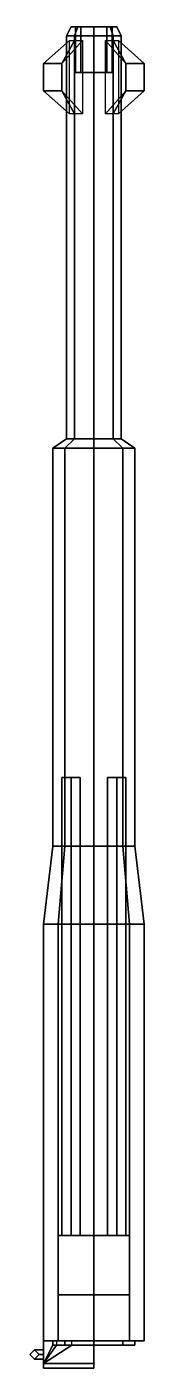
# Model space of a CAD drawing. Extents: x -0.14 to 0.11, y -1.06 to 1.87.
import ezdxf

# ---------------------------------------------------------------- set-up
doc = ezdxf.new("R2010")
doc.units = 0
doc.layers.add('GUN', color=1, linetype='CONTINUOUS')

msp = doc.modelspace()

# ---------------------------------------------------------------- linework, layer by layer
at = {"layer": 'GUN'}
for points in [[(-0.0424, 1.85, -0.0424), (-0.06, 1.85), (-0.05, 1.87), (-0.0354, 1.87, -0.0354)], [(-0.06, 1.85), (-0.0424, 1.85, 0.0424), (-0.0354, 1.87, 0.0354), (-0.05, 1.87)], [(-0.0424, 1.85, 0.0424), (-0.06, 1.85), (-0.06, 0.97), (-0.0424, 0.97, 0.0424)], [(-0.06, 1.85), (-0.0424, 1.85, -0.0424), (-0.0424, 0.97, -0.0424), (-0.06, 0.97)], [(-0.05, 1.87), (-0.0354, 1.87, 0.0354), (-0.0283, 1.87, 0.0283), (-0.04, 1.87)], [(-0.0354, 1.87, -0.0354), (-0.05, 1.87), (-0.04, 1.87), (-0.0283, 1.87, -0.0283)], [(0, 1.85, -0.06), (-0.0424, 1.85, -0.0424), (-0.0354, 1.87, -0.0354), (0, 1.87, -0.05)], [(-0.0424, 1.85, 0.0424), (0, 1.85, 0.06), (0, 1.87, 0.05), (-0.0354, 1.87, 0.0354)], [(0, 1.85, 0.06), (-0.0424, 1.85, 0.0424), (-0.0424, 0.97, 0.0424), (0, 0.97, 0.06)], [(-0.0424, 1.85, -0.0424), (0, 1.85, -0.06), (0, 0.97, -0.06), (-0.0424, 0.97, -0.0424)], [(-0.04, 1.87), (-0.0283, 1.87, 0.0283), (-0.0283, 1.77, 0.0283), (-0.04, 1.77)], [(-0.0283, 1.87, -0.0283), (-0.04, 1.87), (-0.04, 1.77), (-0.0283, 1.77, -0.0283)], [(0, 1.87, -0.05), (-0.0354, 1.87, -0.0354), (-0.0283, 1.87, -0.0283), (0, 1.87, -0.04)], [(-0.0354, 1.87, 0.0354), (0, 1.87, 0.05), (0, 1.87, 0.04), (-0.0283, 1.87, 0.0283)], [(-0.0283, 1.87, 0.0283), (0, 1.87, 0.04), (0, 1.77, 0.04), (-0.0283, 1.77, 0.0283)], [(0, 1.87, -0.04), (-0.0283, 1.87, -0.0283), (-0.0283, 1.77, -0.0283), (0, 1.77, -0.04)], [(0.0424, 1.85, -0.0424), (0, 1.85, -0.06), (0, 1.87, -0.05), (0.0354, 1.87, -0.0354)], [(0, 1.85, 0.06), (0.0424, 1.85, 0.0424), (0.0354, 1.87, 0.0354), (0, 1.87, 0.05)], [(0, 1.87, 0.04), (0.0283, 1.87, 0.0283), (0.0283, 1.77, 0.0283), (0, 1.77, 0.04)], [(0.0283, 1.87, -0.0283), (0, 1.87, -0.04), (0, 1.77, -0.04), (0.0283, 1.77, -0.0283)], [(0.0354, 1.87, -0.0354), (0, 1.87, -0.05), (0, 1.87, -0.04), (0.0283, 1.87, -0.0283)], [(0, 1.87, 0.05), (0.0354, 1.87, 0.0354), (0.0283, 1.87, 0.0283), (0, 1.87, 0.04)], [(0.0424, 1.85, 0.0424), (0, 1.85, 0.06), (0, 0.97, 0.06), (0.0424, 0.97, 0.0424)], [(0, 1.85, -0.06), (0.0424, 1.85, -0.0424), (0.0424, 0.97, -0.0424), (0, 0.97, -0.06)], [(0.0283, 1.87, 0.0283), (0.04, 1.87), (0.04, 1.77), (0.0283, 1.77, 0.0283)], [(0.04, 1.87), (0.0283, 1.87, -0.0283), (0.0283, 1.77, -0.0283), (0.04, 1.77)], [(0.05, 1.87), (0.0354, 1.87, -0.0354), (0.0283, 1.87, -0.0283), (0.04, 1.87)], [(0.0354, 1.87, 0.0354), (0.05, 1.87), (0.04, 1.87), (0.0283, 1.87, 0.0283)], [(0.06, 1.85), (0.0424, 1.85, -0.0424), (0.0354, 1.87, -0.0354), (0.05, 1.87)], [(0.0424, 1.85, 0.0424), (0.06, 1.85), (0.05, 1.87), (0.0354, 1.87, 0.0354)], [(0.06, 1.85), (0.0424, 1.85, 0.0424), (0.0424, 0.97, 0.0424), (0.06, 0.97)], [(0.0424, 1.85, -0.0424), (0.06, 1.85), (0.06, 0.97), (0.0424, 0.97, -0.0424)], [(-0.0536, 1.84, -0.0154), (-0.11, 1.79, -0.1), (-0.11, 1.73, -0.1), (-0.0536, 1.68, -0.0154)], [(-0.07, 1.79, -0.12), (-0.11, 1.79, -0.1), (-0.0536, 1.84, -0.0154), (-0.0424, 1.84, -0.0424)], [(-0.0252, 1.68, -0.0496), (-0.07, 1.73, -0.12), (-0.07, 1.79, -0.12), (-0.0252, 1.84, -0.0496)], [(-0.07, 1.79, -0.12), (-0.07, 1.79, -0.12), (-0.0424, 1.84, -0.0424), (-0.0252, 1.84, -0.0496)], [(0.0252, 1.84, -0.0496), (0.07, 1.79, -0.12), (0.07, 1.73, -0.12), (0.0252, 1.68, -0.0496)], [(0.0424, 1.84, -0.0424), (0.07, 1.79, -0.12), (0.07, 1.79, -0.12), (0.0252, 1.84, -0.0496)], [(0.0536, 1.84, -0.0154), (0.11, 1.79, -0.1), (0.07, 1.79, -0.12), (0.0424, 1.84, -0.0424)], [(0.0536, 1.68, -0.0154), (0.11, 1.73, -0.1), (0.11, 1.79, -0.1), (0.0536, 1.84, -0.0154)], [(-0.07, 1.73, -0.12), (-0.11, 1.73, -0.1), (-0.11, 1.79, -0.1), (-0.07, 1.79, -0.12)], [(0.07, 1.79, -0.12), (0.11, 1.79, -0.1), (0.11, 1.73, -0.1), (0.07, 1.73, -0.12)], [(-0.0283, 1.77, 0.0283), (0, 1.77, 0.04), (0.0283, 1.77, 0.0283), (-0.04, 1.77)], [(-0.04, 1.77), (0.0283, 1.77, 0.0283), (0.04, 1.77), (-0.0283, 1.77, -0.0283)], [(-0.0283, 1.77, -0.0283), (0.04, 1.77), (0.0283, 1.77, -0.0283), (0, 1.77, -0.04)], [(-0.0536, 1.68, -0.0154), (-0.11, 1.73, -0.1), (-0.07, 1.73, -0.12), (-0.0424, 1.68, -0.0424)], [(-0.0424, 1.68, -0.0424), (-0.07, 1.73, -0.12), (-0.07, 1.73, -0.12), (-0.0252, 1.68, -0.0496)], [(0.07, 1.73, -0.12), (0.07, 1.73, -0.12), (0.0424, 1.68, -0.0424), (0.0252, 1.68, -0.0496)], [(0.07, 1.73, -0.12), (0.11, 1.73, -0.1), (0.0536, 1.68, -0.0154), (0.0424, 1.68, -0.0424)], [(-0.0636, 0.95, -0.0636), (-0.09, 0.95), (-0.06, 0.97), (-0.0424, 0.97, -0.0424)], [(-0.09, 0.95), (-0.0636, 0.95, 0.0636), (-0.0424, 0.97, 0.0424), (-0.06, 0.97)], [(0, 0.95, -0.09), (-0.0636, 0.95, -0.0636), (-0.0424, 0.97, -0.0424), (0, 0.97, -0.06)], [(-0.0636, 0.95, 0.0636), (0, 0.95, 0.09), (0, 0.97, 0.06), (-0.0424, 0.97, 0.0424)], [(0.0636, 0.95, -0.0636), (0, 0.95, -0.09), (0, 0.97, -0.06), (0.0424, 0.97, -0.0424)], [(0, 0.95, 0.09), (0.0636, 0.95, 0.0636), (0.0424, 0.97, 0.0424), (0, 0.97, 0.06)], [(0.09, 0.95), (0.0636, 0.95, -0.0636), (0.0424, 0.97, -0.0424), (0.06, 0.97)], [(0.0636, 0.95, 0.0636), (0.09, 0.95), (0.06, 0.97), (0.0424, 0.97, 0.0424)], [(-0.0636, 0.95, 0.0636), (-0.09, 0.95), (-0.09, 0.08), (-0.0636, 0.08, 0.0636)], [(-0.09, 0.95), (-0.0636, 0.95, -0.0636), (-0.0636, 0.08, -0.0636), (-0.09, 0.08)], [(0, 0.95, 0.09), (-0.0636, 0.95, 0.0636), (-0.0636, 0.08, 0.0636), (0, 0.08, 0.09)], [(-0.0636, 0.95, -0.0636), (0, 0.95, -0.09), (0, 0.08, -0.09), (-0.0636, 0.08, -0.0636)], [(0.0636, 0.95, 0.0636), (0, 0.95, 0.09), (0, 0.08, 0.09), (0.0636, 0.08, 0.0636)], [(0, 0.95, -0.09), (0.0636, 0.95, -0.0636), (0.0636, 0.08, -0.0636), (0, 0.08, -0.09)], [(0.09, 0.95), (0.0636, 0.95, 0.0636), (0.0636, 0.08, 0.0636), (0.09, 0.08)], [(0.0636, 0.95, -0.0636), (0.09, 0.95), (0.09, 0.08), (0.0636, 0.08, -0.0636)], [(-0.05, 0.23, -0.12), (-0.07, 0.23, -0.14), (-0.07, -0.77, -0.14), (-0.05, -0.77, -0.12)], [(-0.07, 0.23, -0.14), (-0.05, 0.23, -0.16), (-0.05, -0.77, -0.16), (-0.07, -0.77, -0.14)], [(-0.03, 0.23, -0.14), (-0.05, 0.23, -0.12), (-0.05, -0.77, -0.12), (-0.03, -0.77, -0.14)], [(-0.05, 0.23, -0.16), (-0.03, 0.23, -0.14), (-0.03, -0.77, -0.14), (-0.05, -0.77, -0.16)], [(0.05, 0.23, -0.12), (0.03, 0.23, -0.14), (0.03, -0.77, -0.14), (0.05, -0.77, -0.12)], [(0.03, 0.23, -0.14), (0.05, 0.23, -0.16), (0.05, -0.77, -0.16), (0.03, -0.77, -0.14)], [(0.07, 0.23, -0.14), (0.05, 0.23, -0.12), (0.05, -0.77, -0.12), (0.07, -0.77, -0.14)], [(0.05, 0.23, -0.16), (0.07, 0.23, -0.14), (0.07, -0.77, -0.14), (0.05, -0.77, -0.16)], [(-0.0778, -0.09, -0.0778), (-0.11, -0.09), (-0.09, 0.08), (-0.0636, 0.08, -0.0636)], [(-0.11, -0.09), (-0.0778, -0.09, 0.0778), (-0.0636, 0.08, 0.0636), (-0.09, 0.08)], [(0, -0.09, -0.11), (-0.0778, -0.09, -0.0778), (-0.0636, 0.08, -0.0636), (0, 0.08, -0.09)], [(-0.0778, -0.09, 0.0778), (0, -0.09, 0.11), (0, 0.08, 0.09), (-0.0636, 0.08, 0.0636)], [(0.0778, -0.09, -0.0778), (0, -0.09, -0.11), (0, 0.08, -0.09), (0.0636, 0.08, -0.0636)], [(0, -0.09, 0.11), (0.0778, -0.09, 0.0778), (0.0636, 0.08, 0.0636), (0, 0.08, 0.09)], [(0.11, -0.09), (0.0778, -0.09, -0.0778), (0.0636, 0.08, -0.0636), (0.09, 0.08)], [(0.0778, -0.09, 0.0778), (0.11, -0.09), (0.09, 0.08), (0.0636, 0.08, 0.0636)], [(-0.0778, -0.09, 0.0778), (-0.11, -0.09), (-0.11, -1), (-0.0778, -1, 0.0778)], [(-0.11, -0.09), (-0.0778, -0.09, -0.0778), (-0.0778, -1, -0.0778), (-0.11, -1)], [(0, -0.09, 0.11), (-0.0778, -0.09, 0.0778), (-0.0778, -1, 0.0778), (0, -1, 0.11)], [(-0.0778, -0.09, -0.0778), (0, -0.09, -0.11), (0, -0.77, -0.11), (-0.0778, -0.77, -0.0778)], [(0.0778, -0.09, 0.0778), (0, -0.09, 0.11), (0, -1, 0.11), (0.0778, -1, 0.0778)], [(0, -0.09, -0.11), (0.0778, -0.09, -0.0778), (0.0778, -0.77, -0.0778), (0, -0.77, -0.11)], [(0.11, -0.09), (0.0778, -0.09, 0.0778), (0.0778, -1, 0.0778), (0.11, -1)], [(0.0778, -0.09, -0.0778), (0.11, -0.09), (0.11, -1), (0.0778, -1, -0.0778)], [(-0.0778, -0.77, -0.0778), (-0.0778, -0.77, -0.2), (-0.0778, -0.9, -0.2), (-0.0778, -0.9, -0.0778)], [(-0.0778, -0.77, -0.2), (0.0778, -0.77, -0.2), (0.0778, -0.9, -0.2), (-0.0778, -0.9, -0.2)], [(-0.0778, -0.77, -0.0778), (0, -0.77, -0.11), (0.0778, -0.77, -0.2), (-0.0778, -0.77, -0.2)], [(0, -0.77, -0.11), (0.0778, -0.77, -0.0778), (0.0778, -0.77, -0.2)], [(0.0778, -0.77, -0.2), (0.0778, -0.77, -0.0778), (0.0778, -0.9, -0.0778), (0.0778, -0.9, -0.2)], [(-0.0778, -0.9, -0.0778), (0, -0.9, -0.11), (0, -1, -0.11), (-0.0778, -1, -0.0778)], [(-0.0778, -0.9, -0.2), (0.0778, -0.9, -0.2), (0, -0.9, -0.11), (-0.0778, -0.9, -0.0778)], [(0, -0.9, -0.11), (0.0778, -0.9, -0.0778), (0.0778, -1, -0.0778), (0, -1, -0.11)], [(0.0778, -0.9, -0.2), (0.0778, -0.9, -0.2), (0.0778, -0.9, -0.0778), (0, -0.9, -0.11)], [(-0.13, -1.02, -0.09), (-0.14, -1.03, -0.09), (-0.14, -1.03, 0.11), (-0.13, -1.02, 0.11)], [(-0.13, -1.02, 0.11), (-0.14, -1.03, 0.11), (-0.13, -1.04, 0.11), (-0.12, -1.03, 0.11)], [(-0.11, -1.03, -0.07), (-0.11, -1.02, -0.08), (-0.13, -1.02, -0.08), (-0.12, -1.03, -0.07)], [(-0.11, -1.02, -0.08), (-0.11, -1.03, -0.09), (-0.12, -1.03, -0.09), (-0.13, -1.02, -0.08)], [(-0.11, -1.03), (-0.11, -1.02, -0.01), (-0.13, -1.02, -0.01), (-0.12, -1.03)], [(-0.11, -1.02, -0.01), (-0.11, -1.03, -0.02), (-0.12, -1.03, -0.02), (-0.13, -1.02, -0.01)], [(-0.12, -1.03, -0.09), (-0.13, -1.02, -0.09), (-0.13, -1.02, 0.11), (-0.12, -1.03, 0.11)], [(-0.0817, -1, -0.02), (-0.0817, -1.01, -0.02), (-0.11, -1.05, -0.02), (-0.11, -1, -0.02)], [(-0.09, -1.01), (-0.09, -1), (-0.11, -1), (-0.11, -1.05)], [(0, -1, -0.09), (0, -1.05, -0.09), (-0.11, -1.05, -0.09), (-0.11, -1, -0.09)], [(-0.0483, -1.01, -0.07), (-0.0483, -1, -0.07), (-0.11, -1, -0.07), (-0.11, -1.05, -0.07)], [(-0.11, -1, -0.02), (-0.11, -1.05, -0.02), (-0.11, -1.05), (-0.11, -1)], [(-0.11, -1, -0.09), (-0.11, -1.05, -0.09), (-0.11, -1.05, -0.07), (-0.11, -1, -0.07)], [(-0.1017, -1, -0.02), (-0.11, -1, -0.02), (-0.11, -1), (-0.1017, -1, -0.02)], [(-0.0778, -1, -0.0778), (-0.11, -1, -0.09), (-0.11, -1, -0.07), (-0.081, -1, -0.07)], [(-0.0483, -1, -0.09), (-0.11, -1, -0.09), (-0.11, -1, -0.09), (-0.0778, -1, -0.0778)], [(-0.0778, -1, 0.0778), (-0.11, -1), (-0.09, -1), (-0.0636, -1, 0.0636)], [(0, -1.05), (0, -1.01), (-0.09, -1.01), (-0.11, -1.05)], [(0, -1.01, -0.02), (0, -1.05, -0.02), (-0.11, -1.05, -0.02), (-0.0817, -1.01, -0.02)], [(0, -1.05, -0.07), (0, -1.01, -0.07), (-0.0483, -1.01, -0.07), (-0.11, -1.05, -0.07)], [(-0.1017, -1, -0.02), (-0.081, -1, -0.07), (-0.0636, -1, -0.0636), (-0.0817, -1, -0.02)], [(-0.0636, -1, 0.0636), (-0.09, -1), (-0.09, -1.01), (-0.0636, -1.01, 0.0636)], [(-0.09, -1), (-0.0636, -1, -0.0636), (-0.0636, -1.01, -0.0636), (-0.09, -1.01)], [(-0.0636, -1.01, 0.0636), (-0.09, -1.01), (0, -1.01), (0, -1.01, 0.09)], [(0, -1.01, -0.07), (0, -1.01, -0.02), (-0.0817, -1.01, -0.02), (-0.0483, -1.01, -0.07)], [(-0.0483, -1.01, -0.07), (-0.0817, -1.01, -0.02), (-0.0817, -1.01, -0.02), (-0.0636, -1.01, -0.0636)], [(-0.081, -1, -0.07), (-0.0483, -1, -0.07), (-0.0636, -1, -0.0636)], [(0, -1, 0.11), (-0.0778, -1, 0.0778), (-0.0636, -1, 0.0636), (0, -1, 0.09)], [(0, -1, 0.09), (-0.0636, -1, 0.0636), (-0.0636, -1.01, 0.0636), (0, -1.01, 0.09)], [(-0.0636, -1, -0.0636), (0, -1, -0.09), (0, -1.01, -0.09), (-0.0636, -1.01, -0.0636)], [(0.0636, -1, 0.0636), (0, -1, 0.09), (0, -1.01, 0.09), (0.0636, -1.01, 0.0636)], [(0, -1, -0.09), (0.0636, -1, -0.0636), (0.0636, -1.01, -0.0636), (0, -1.01, -0.09)], [(0.0778, -1, 0.0778), (0, -1, 0.11), (0, -1, 0.09), (0.0636, -1, 0.0636)], [(0, -1, -0.11), (0.0778, -1, -0.0778), (0.0636, -1, -0.0636), (0, -1, -0.09)], [(0, -1.01), (0, -1.05), (0, -1.05, -0.02), (0, -1.01, -0.02)], [(0, -1.05, -0.09), (0, -1.01, -0.09), (0, -1.01, -0.07), (0, -1.05, -0.07)], [(0.0636, -1.01, 0.0636), (0, -1.01, 0.09), (0, -1.01), (0.09, -1.01)], [(0.0636, -1.01, -0.0636), (0.09, -1.01), (0, -1.01), (0, -1.01, -0.02)], [(0, -1.01, -0.09), (0.0636, -1.01, -0.0636), (0, -1.01, -0.07)], [(0, -1.01, -0.07), (0.0636, -1.01, -0.0636), (0, -1.01, -0.02)], [(0.09, -1), (0.0636, -1, 0.0636), (0.0636, -1.01, 0.0636), (0.09, -1.01)], [(0.0636, -1, -0.0636), (0.09, -1), (0.09, -1.01), (0.0636, -1.01, -0.0636)], [(0.11, -1), (0.0778, -1, 0.0778), (0.0636, -1, 0.0636), (0.09, -1)], [(0.0778, -1, -0.0778), (0.11, -1), (0.09, -1), (0.0636, -1, -0.0636)], [(-0.14, -1.03, -0.09), (-0.13, -1.04, -0.09), (-0.13, -1.04, 0.11), (-0.14, -1.03, 0.11)], [(-0.11, -1.03, -0.09), (-0.11, -1.04, -0.08), (-0.13, -1.04, -0.08), (-0.12, -1.03, -0.09)], [(-0.11, -1.04, -0.08), (-0.11, -1.03, -0.07), (-0.12, -1.03, -0.07), (-0.13, -1.04, -0.08)], [(-0.11, -1.03, -0.02), (-0.11, -1.04, -0.01), (-0.13, -1.04, -0.01), (-0.12, -1.03, -0.02)], [(-0.11, -1.04, -0.01), (-0.11, -1.03), (-0.12, -1.03), (-0.13, -1.04, -0.01)], [(-0.13, -1.04, -0.09), (-0.12, -1.03, -0.09), (-0.12, -1.03, 0.11), (-0.13, -1.04, 0.11)], [(0, -1.06, -0.01), (0, -1.05), (-0.11, -1.05), (-0.11, -1.06, -0.01)], [(0, -1.05, -0.02), (0, -1.06, -0.01), (-0.11, -1.06, -0.01), (-0.11, -1.05, -0.02)], [(0, -1.05, -0.09), (0, -1.06, -0.08), (-0.11, -1.06, -0.08), (-0.11, -1.05, -0.09)], [(0, -1.06, -0.08), (0, -1.05, -0.07), (-0.11, -1.05, -0.07), (-0.11, -1.06, -0.08)], [(-0.11, -1.05, -0.02), (-0.11, -1.06, -0.01), (-0.11, -1.06, -0.01), (-0.11, -1.05)], [(-0.11, -1.05, -0.09), (-0.11, -1.06, -0.08), (-0.11, -1.06, -0.08), (-0.11, -1.05, -0.07)], [(0, -1.05), (0, -1.06, -0.01), (0, -1.06, -0.01), (0, -1.05, -0.02)], [(0, -1.06, -0.08), (0, -1.05, -0.09), (0, -1.05, -0.07), (0, -1.06, -0.08)]]:
    msp.add_3dface(points, dxfattribs=at)

doc.saveas('drawing.dxf')
